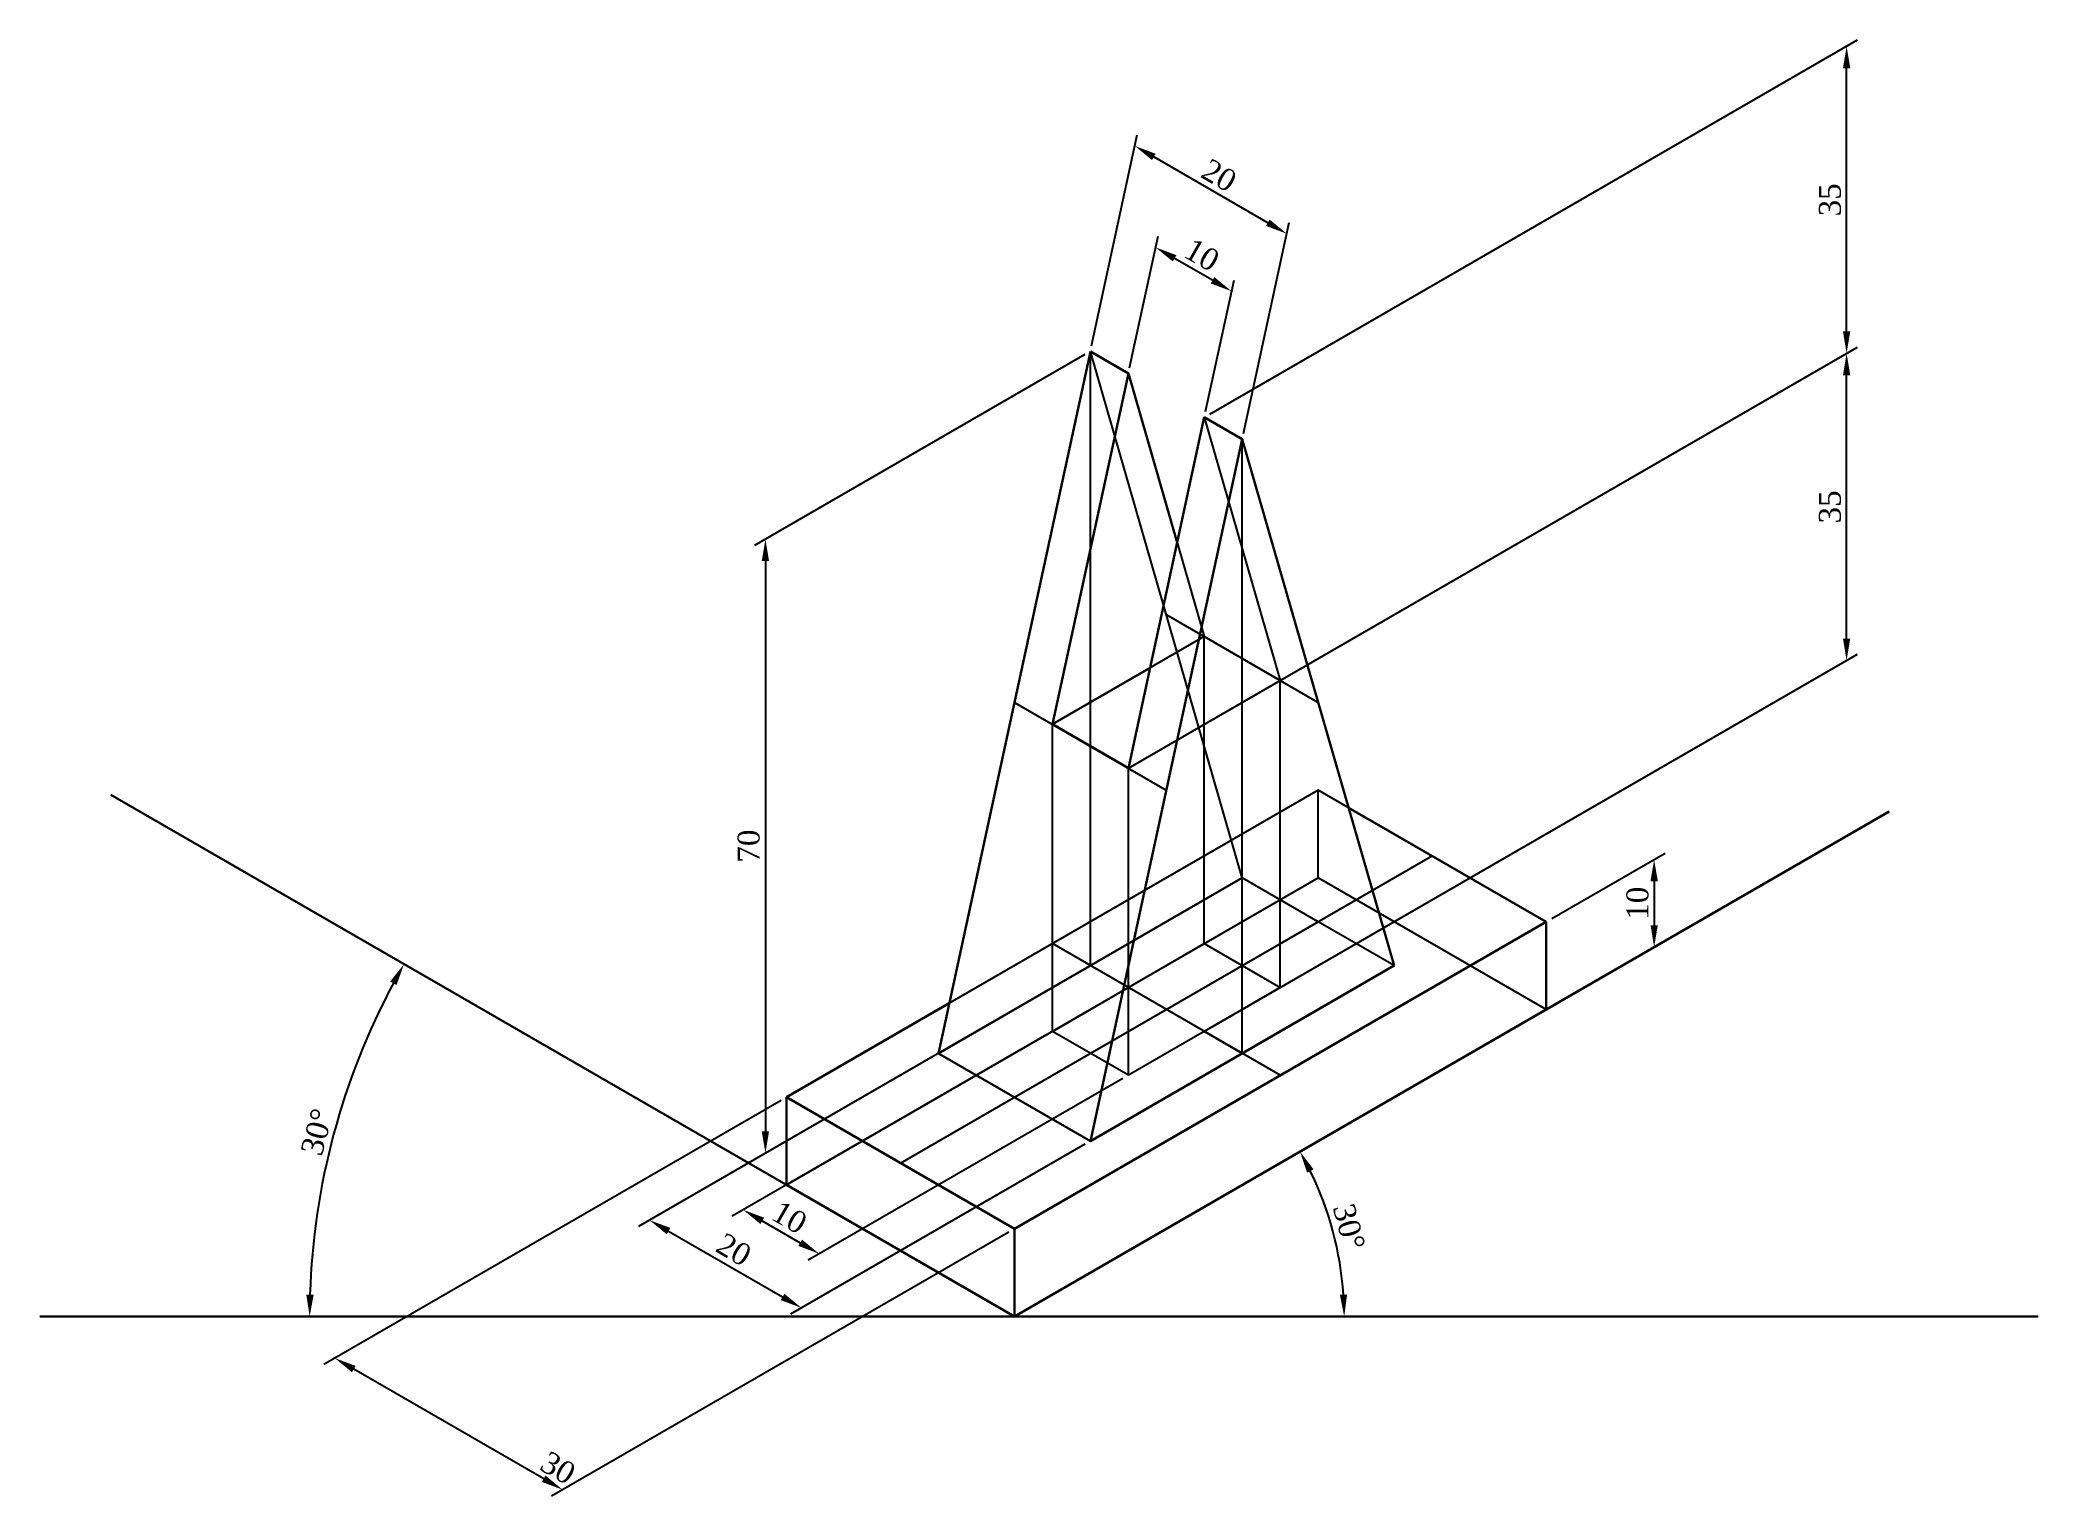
# Model space of a CAD drawing. Header units: millimetres. Extents: x 20 to 248, y 75 to 241.
import ezdxf

# ---------------------------------------------------------------- set-up
doc = ezdxf.new("R2010")
doc.units = ezdxf.units.MM
doc.header["$PDMODE"] = 3
doc.header["$PDSIZE"] = 1
for name, color, linetype, lineweight in [('Axis', 250, 'Continuous', 30), ('Dimension', 3, 'Continuous', 9), ('Thick', 1, 'Continuous', 30)]:
    doc.layers.add(name, color=color, linetype=linetype, lineweight=lineweight)
doc.layers.add('Thin', color=4, linetype='Continuous')
doc.styles.get("Standard").update_dxf_attribs({"font": 'times.ttf'})
doc.dimstyles.new('Copy of ISO-25', dxfattribs={"dimtxt": 2.5, "dimasz": 2.5, "dimexe": 1.25, "dimexo": 0.625, "dimtad": 1, "dimtoh": 1, "dimdsep": 46, "dimtxsty": 'Standard', "dimcen": 2.5, "dimadec": 0, "dimazin": 0, "dimtfac": 1, "dimtmove": 0, "dimatfit": 3, "dimfxl": 1, "dimarcsym": 0})

# ---------------------------------------------------------------- blocks, each defined once
blk = doc.blocks.new('*D2')
at = {"layer": 'Defpoints', "color": 0, "transparency": 16777216}
for p in [(230.62, 152.92), (167.9, 101.86), (19.8, 95.33), (130.88, 95.33), (247.58, 95.33)]:
    blk.add_point(p, dxfattribs=at)
at = {"layer": 'Dimension', "color": 0, "lineweight": -2, "transparency": 16777216}
blk.add_arc((130.88, 95.33), 37.59, 3.8109, 26.1891, dxfattribs=at)
at = {"layer": 'Dimension', "color": 0, "transparency": 16777216}
for points in [[(164.25, 111.73), (164.98, 112.12), (163.44, 114.13)], [(168.81, 97.85), (167.98, 97.82), (168.48, 95.33)]]:
    blk.add_solid(points, dxfattribs=at)
at = {"layer": 'Dimension', "color": 0, "transparency": 16777216, "insert": (169.03, 105.55), "char_height": 2.5, "attachment_point": 5, "rotation": 285}
blk.add_mtext('30°', dxfattribs=at)
blk = doc.blocks.new('*D3')
at = {"layer": 'Defpoints', "color": 0, "transparency": 16777216}
for p in [(27.87, 154.8), (55.39, 122.81), (19.8, 95.33), (130.88, 95.33), (247.58, 95.33)]:
    blk.add_point(p, dxfattribs=at)
at = {"layer": 'Dimension', "color": 0, "lineweight": -2, "transparency": 16777216}
blk.add_arc((130.88, 95.33), 80.34, 151.783, 178.217, dxfattribs=at)
at = {"layer": 'Dimension', "color": 0, "transparency": 16777216}
for points in [[(59.72, 133.52), (60.45, 133.12), (61.3, 135.5)], [(51, 97.83), (50.16, 97.84), (50.54, 95.33)]]:
    blk.add_solid(points, dxfattribs=at)
at = {"layer": 'Dimension', "color": 0, "transparency": 16777216, "insert": (51.38, 116.37), "char_height": 2.5, "attachment_point": 5, "rotation": 75.1791}
blk.add_mtext('30°', dxfattribs=at)
blk = doc.blocks.new('*D4')
at = {"layer": 'Defpoints', "color": 0, "transparency": 16777216}
for p in [(146.98, 217.19), (143.87, 202.83), (152.53, 197.83)]:
    blk.add_point(p, dxfattribs=at)
at = {"layer": 'Dimension', "color": 0, "lineweight": -2, "transparency": 16777216}
for p, q in [((144.01, 203.47), (147.26, 218.47)), ((153.47, 213.44), (149.14, 215.94)), ((152.67, 198.47), (155.92, 213.47))]:
    blk.add_line(p, q, dxfattribs=at)
at = {"layer": 'Dimension', "color": 0, "transparency": 16777216}
for points in [[(149.35, 216.3), (148.94, 215.58), (146.98, 217.19)], [(153.68, 213.8), (153.27, 213.08), (155.64, 212.19)]]:
    blk.add_solid(points, dxfattribs=at)
at = {"layer": 'Dimension', "color": 0, "transparency": 16777216, "insert": (152.26, 216.33), "char_height": 2.5, "attachment_point": 5, "rotation": 330}
blk.add_mtext('10', dxfattribs=at)
blk = doc.blocks.new('*D5')
at = {"layer": 'Defpoints', "color": 0, "transparency": 16777216}
for p in [(144.61, 228.75), (139.54, 205.33), (156.86, 195.33)]:
    blk.add_point(p, dxfattribs=at)
at = {"layer": 'Dimension', "color": 0, "lineweight": -2, "transparency": 16777216}
for p, q in [((139.68, 205.97), (144.89, 230.03)), ((159.77, 220), (146.78, 227.5)), ((157, 195.97), (162.21, 220.03))]:
    blk.add_line(p, q, dxfattribs=at)
at = {"layer": 'Dimension', "color": 0, "transparency": 16777216}
for points in [[(146.98, 227.86), (146.57, 227.14), (144.61, 228.75)], [(159.98, 220.36), (159.56, 219.64), (161.93, 218.75)]]:
    blk.add_solid(points, dxfattribs=at)
at = {"layer": 'Dimension', "color": 0, "transparency": 16777216, "insert": (154.22, 225.39), "char_height": 2.5, "attachment_point": 5, "rotation": 330}
blk.add_mtext('20', dxfattribs=at)
blk = doc.blocks.new('*D6')
at = {"layer": 'Defpoints', "color": 0, "transparency": 16777216}
for p in [(104.9, 120.33), (130.88, 105.33), (53.4, 90.6)]:
    blk.add_point(p, dxfattribs=at)
at = {"layer": 'Dimension', "color": 0, "lineweight": -2, "transparency": 16777216}
for p, q in [((104.28, 119.97), (52.15, 89.88)), ((130.26, 104.97), (78.13, 74.88)), ((77.22, 76.85), (55.57, 89.35))]:
    blk.add_line(p, q, dxfattribs=at)
at = {"layer": 'Dimension', "color": 0, "transparency": 16777216}
for points in [[(55.78, 89.71), (55.36, 88.99), (53.4, 90.6)], [(77.43, 77.21), (77.01, 76.49), (79.38, 75.6)]]:
    blk.add_solid(points, dxfattribs=at)
at = {"layer": 'Dimension', "color": 0, "transparency": 16777216, "insert": (78.86, 78.09), "char_height": 2.5, "attachment_point": 5, "rotation": 330}
blk.add_mtext('30', dxfattribs=at)
blk = doc.blocks.new('*D7')
at = {"layer": 'Defpoints', "color": 0, "transparency": 16777216}
for p in [(139.54, 205.33), (139.54, 135.33), (102.5, 113.95)]:
    blk.add_point(p, dxfattribs=at)
at = {"layer": 'Dimension', "color": 0, "lineweight": -2, "transparency": 16777216}
for p, q in [((138.92, 204.97), (101.25, 183.22)), ((102.5, 181.45), (102.5, 116.45)), ((138.92, 134.97), (101.25, 113.22))]:
    blk.add_line(p, q, dxfattribs=at)
at = {"layer": 'Dimension', "color": 0, "transparency": 16777216}
for points in [[(102.08, 181.45), (102.91, 181.45), (102.5, 183.95)], [(102.08, 116.45), (102.91, 116.45), (102.5, 113.95)]]:
    blk.add_solid(points, dxfattribs=at)
at = {"layer": 'Dimension', "color": 0, "transparency": 16777216, "insert": (100.6, 148.95), "char_height": 2.5, "attachment_point": 5, "rotation": 90}
blk.add_mtext('70', dxfattribs=at)
blk = doc.blocks.new('*D8')
at = {"layer": 'Defpoints', "color": 0, "transparency": 16777216}
for p in [(225.75, 205.11), (152.53, 162.83), (152.53, 127.83)]:
    blk.add_point(p, dxfattribs=at)
at = {"layer": 'Dimension', "color": 0, "lineweight": -2, "transparency": 16777216}
for p, q in [((153.16, 163.19), (227, 205.83)), ((225.75, 172.61), (225.75, 202.61)), ((153.16, 128.19), (227, 170.83))]:
    blk.add_line(p, q, dxfattribs=at)
at = {"layer": 'Dimension', "color": 0, "transparency": 16777216}
for points in [[(225.34, 202.61), (226.17, 202.61), (225.75, 205.11)], [(225.34, 172.61), (226.17, 172.61), (225.75, 170.11)]]:
    blk.add_solid(points, dxfattribs=at)
at = {"layer": 'Dimension', "color": 0, "transparency": 16777216, "insert": (223.86, 187.61), "char_height": 2.5, "attachment_point": 5, "rotation": 90}
blk.add_mtext('35', dxfattribs=at)
blk = doc.blocks.new('*D9')
at = {"layer": 'Defpoints', "color": 0, "transparency": 16777216}
for p in [(225.75, 240.11), (152.53, 197.83), (152.53, 162.83)]:
    blk.add_point(p, dxfattribs=at)
at = {"layer": 'Dimension', "color": 0, "lineweight": -2, "transparency": 16777216}
for p, q in [((153.16, 198.19), (227, 240.83)), ((225.75, 207.61), (225.75, 237.61)), ((153.16, 163.19), (227, 205.83))]:
    blk.add_line(p, q, dxfattribs=at)
at = {"layer": 'Dimension', "color": 0, "transparency": 16777216}
for points in [[(225.34, 237.61), (226.17, 237.61), (225.75, 240.11)], [(225.34, 207.61), (226.17, 207.61), (225.75, 205.11)]]:
    blk.add_solid(points, dxfattribs=at)
at = {"layer": 'Dimension', "color": 0, "transparency": 16777216, "insert": (223.86, 222.61), "char_height": 2.5, "attachment_point": 5, "rotation": 90}
blk.add_mtext('35', dxfattribs=at)
blk = doc.blocks.new('*D10')
at = {"layer": 'Defpoints', "color": 0, "transparency": 16777216}
for p in [(135.21, 127.83), (143.87, 122.83), (108.63, 102.49)]:
    blk.add_point(p, dxfattribs=at)
at = {"layer": 'Dimension', "color": 0, "lineweight": -2, "transparency": 16777216}
for p, q in [((134.59, 127.47), (98.72, 106.77)), ((143.25, 122.47), (107.38, 101.77)), ((102.14, 106.24), (106.47, 103.74))]:
    blk.add_line(p, q, dxfattribs=at)
at = {"layer": 'Dimension', "color": 0, "transparency": 16777216}
for points in [[(102.35, 106.6), (101.93, 105.88), (99.97, 107.49)], [(106.68, 104.1), (106.26, 103.38), (108.63, 102.49)]]:
    blk.add_solid(points, dxfattribs=at)
at = {"layer": 'Dimension', "color": 0, "transparency": 16777216, "insert": (105.25, 106.63), "char_height": 2.5, "attachment_point": 5, "rotation": 330}
blk.add_mtext('10', dxfattribs=at)
blk = doc.blocks.new('*D11')
at = {"layer": 'Defpoints', "color": 0, "transparency": 16777216}
for p in [(122.22, 125.33), (139.54, 115.33), (106.61, 96.32)]:
    blk.add_point(p, dxfattribs=at)
at = {"layer": 'Dimension', "color": 0, "lineweight": -2, "transparency": 16777216}
for p, q in [((121.6, 124.97), (88.04, 105.6)), ((138.92, 114.97), (105.36, 95.6)), ((91.46, 105.07), (104.45, 97.57))]:
    blk.add_line(p, q, dxfattribs=at)
at = {"layer": 'Dimension', "color": 0, "transparency": 16777216}
for points in [[(91.67, 105.43), (91.25, 104.71), (89.29, 106.32)], [(104.66, 97.93), (104.24, 97.21), (106.61, 96.32)]]:
    blk.add_solid(points, dxfattribs=at)
at = {"layer": 'Dimension', "color": 0, "transparency": 16777216, "insert": (98.9, 102.96), "char_height": 2.5, "attachment_point": 5, "rotation": 330}
blk.add_mtext('20', dxfattribs=at)
blk = doc.blocks.new('*D12')
at = {"layer": 'Defpoints', "color": 0, "transparency": 16777216}
for p in [(191.5, 140.33), (203.81, 137.44), (191.5, 130.33)]:
    blk.add_point(p, dxfattribs=at)
at = {"layer": 'Dimension', "color": 0, "lineweight": -2, "transparency": 16777216}
for p, q in [((192.13, 140.69), (205.06, 148.16)), ((203.81, 144.94), (203.81, 139.94)), ((192.13, 130.69), (205.06, 138.16))]:
    blk.add_line(p, q, dxfattribs=at)
at = {"layer": 'Dimension', "color": 0, "transparency": 16777216}
for points in [[(203.4, 144.94), (204.23, 144.94), (203.81, 147.44)], [(203.4, 139.94), (204.23, 139.94), (203.81, 137.44)]]:
    blk.add_solid(points, dxfattribs=at)
at = {"layer": 'Dimension', "color": 0, "transparency": 16777216, "insert": (201.92, 142.44), "char_height": 2.5, "attachment_point": 5, "rotation": 90}
blk.add_mtext('10', dxfattribs=at)

msp = doc.modelspace()

# ---------------------------------------------------------------- linework, layer by layer
at = {"layer": 'Axis'}
for p, q in [((130.881, 95.333), (27.874, 154.804)), ((130.881, 95.333), (230.616, 152.915)), ((19.797, 95.333), (247.576, 95.333))]:
    msp.add_line(p, q, dxfattribs=at)
at = {"layer": 'Thick'}
for p, q in [((139.542, 205.333), (122.221, 125.333)), ((143.872, 202.833), (139.542, 205.333)), ((135.211, 162.833), (143.872, 202.833)), ((143.872, 202.833), (149.439, 183.547)), ((152.532, 197.833), (143.872, 157.833)), ((156.862, 195.333), (152.532, 197.833)), ((139.542, 115.333), (156.862, 195.333)), ((156.862, 195.333), (174.183, 135.333)), ((156.862, 195.333), (174.183, 135.333)), ((146.346, 169.262), (135.211, 162.833)), ((143.872, 157.833), (135.211, 162.833)), ((168.986, 153.333), (191.503, 140.333)), ((130.881, 105.333), (191.503, 140.333)), ((191.503, 130.333), (191.503, 140.333)), ((174.183, 135.333), (139.542, 115.333)), ((123.458, 131.047), (104.901, 120.333)), ((130.881, 95.333), (191.503, 130.333)), ((122.221, 125.333), (139.542, 115.333)), ((104.901, 110.333), (104.901, 120.333)), ((104.901, 120.333), (130.881, 105.333)), ((130.881, 95.333), (104.901, 110.333)), ((130.881, 95.333), (130.881, 105.333))]:
    msp.add_line(p, q, dxfattribs=at)
at = {"layer": 'Thin'}
for p, q in [((139.542, 205.333), (122.221, 125.333)), ((139.542, 135.333), (139.542, 205.333)), ((156.862, 145.333), (139.542, 205.333)), ((139.542, 205.333), (143.872, 202.833)), ((143.872, 202.833), (135.211, 162.833)), ((143.872, 202.833), (152.532, 172.833)), ((152.532, 197.833), (143.872, 157.833)), ((152.532, 197.833), (156.862, 195.333)), ((152.532, 197.833), (161.192, 167.833)), ((139.542, 115.333), (156.862, 195.333)), ((156.862, 125.333), (156.862, 195.333)), ((148.202, 175.333), (165.522, 165.333)), ((152.532, 172.833), (135.211, 162.833)), ((152.532, 137.833), (152.532, 172.833)), ((161.192, 167.833), (152.532, 172.833)), ((143.872, 157.833), (161.192, 167.833)), ((161.192, 132.833), (161.192, 167.833)), ((130.881, 165.333), (148.202, 155.333)), ((135.211, 127.833), (135.211, 162.833)), ((143.872, 122.833), (143.872, 157.833)), ((165.522, 155.333), (104.901, 120.333)), ((165.522, 145.333), (165.522, 155.333)), ((191.503, 140.333), (165.522, 155.333)), ((117.891, 112.833), (178.513, 147.833)), ((104.901, 110.333), (165.522, 145.333)), ((156.862, 145.333), (122.221, 125.333)), ((122.221, 125.333), (156.862, 145.333)), ((165.522, 140.333), (156.862, 145.333)), ((191.503, 130.333), (165.522, 145.333)), ((148.202, 130.333), (165.522, 140.333)), ((174.183, 135.333), (165.522, 140.333)), ((161.192, 122.833), (135.211, 137.833)), ((135.211, 127.833), (152.532, 137.833)), ((152.532, 137.833), (161.192, 132.833)), ((139.542, 115.333), (174.183, 135.333)), ((174.183, 135.333), (139.542, 115.333)), ((161.192, 132.833), (152.532, 127.833)), ((143.872, 122.833), (135.211, 127.833)), ((152.532, 127.833), (143.872, 122.833)), ((156.862, 125.333), (152.532, 127.833)), ((122.221, 125.333), (139.542, 115.333))]:
    msp.add_line(p, q, dxfattribs=at)

# ---------------------------------------------------------------- dimensions: what is measured, and where the dimension line sits
at = {"layer": 'Dimension'}
for p1, p2, distance, picture, middle in [((152.532, 162.833), (152.532, 197.833), -73.221, '*D9', (223.857, 222.608)), ((156.862, 195.333), (139.542, 205.333), -22.814, '*D5', (154.22, 225.392)), ((152.532, 197.833), (143.872, 202.833), -13.986, '*D4', (152.258, 216.331)), ((139.542, 205.333), (139.542, 135.333), -37.045, '*D7', (100.597, 148.945)), ((152.532, 127.833), (152.532, 162.833), -73.221, '*D8', (223.857, 187.608)), ((191.503, 140.333), (191.503, 130.333), 12.311, '*D12', (201.917, 142.441)), ((135.211, 127.833), (143.872, 122.833), -35.239, '*D10', (105.251, 106.631)), ((122.221, 125.333), (139.542, 115.333), -32.929, '*D11', (98.901, 102.964))]:
    dim = msp.add_aligned_dim(p1=p1, p2=p2, distance=distance, dimstyle='Copy of ISO-25', dxfattribs=at)
    dim.commit()
    dim.dimension.update_dxf_attribs({"geometry": picture, "text_midpoint": middle})
dim = msp.add_angular_dim_2l(base=(55.385, 122.811), line1=((19.797, 95.333), (247.576, 95.333)), line2=((130.881, 95.333), (27.874, 154.804)), dimstyle='Copy of ISO-25', dxfattribs=at)
dim.commit()
dim.dimension.update_dxf_attribs({"geometry": '*D3', "text_midpoint": (53.213, 115.884), "dimtype": 162})
dim = msp.add_angular_dim_2l(base=(167.904, 101.861), line1=((19.797, 95.333), (247.576, 95.333)), line2=((130.881, 95.333), (230.616, 152.915)), dimstyle='Copy of ISO-25', dxfattribs=at)
dim.commit()
dim.dimension.update_dxf_attribs({"geometry": '*D2', "text_midpoint": (169.026, 105.554)})
dim = msp.add_linear_dim(base=(53.402, 90.6), p1=(130.881, 105.333), p2=(104.901, 120.333), angle=150, dimstyle='Copy of ISO-25', dxfattribs=at)
dim.commit()
dim.dimension.update_dxf_attribs({"geometry": '*D6', "text_midpoint": (77.909, 76.451), "dimtype": 161})

doc.saveas('drawing.dxf')
